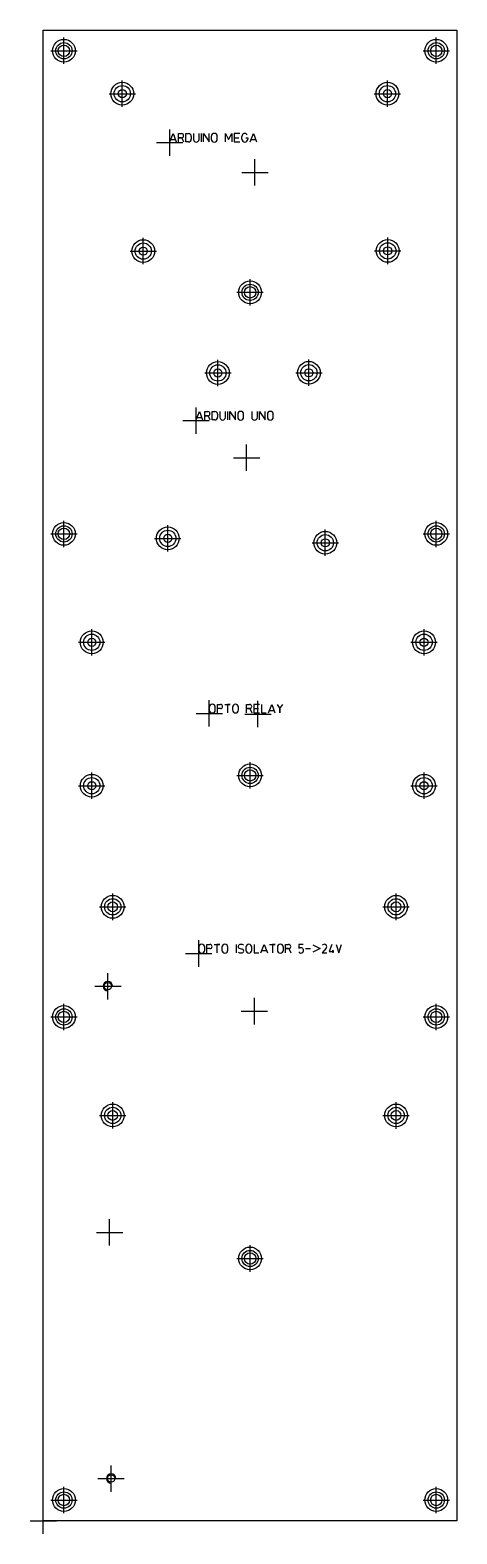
# Model space of a CAD drawing. Header units: inches. Extents: x -0.2 to 5, y -0.2 to 18.
import ezdxf

# ---------------------------------------------------------------- set-up
doc = ezdxf.new("R2010")
doc.units = ezdxf.units.IN
doc.header["$MEASUREMENT"] = 0
for name, color, linetype in [('Contour', 7, 'CONTINUOUS'), ('Engraving', 7, 'CONTINUOUS'), ('Reference_points', 1, 'CONTINUOUS')]:
    doc.layers.add(name, color=color, linetype=linetype)

msp = doc.modelspace()

# ---------------------------------------------------------------- linework, layer by layer
at = {"layer": 'Contour', "color": 7, "linetype": 'CONTINUOUS'}
for p, q in [((0, 0), (0, 18)), ((0, 18), (5, 18)), ((5, 18), (5, 0)), ((5, 0), (0, 0))]:
    msp.add_line(p, q, dxfattribs=at)
at = {"layer": 'Engraving', "color": 255, "linetype": 'CONTINUOUS'}
for p, q in [((1.52924, 16.64909), (1.56848, 16.75)), ((1.56848, 16.75), (1.60772, 16.64909)), ((1.6346, 16.64909), (1.6346, 16.75)), ((1.6346, 16.75), (1.67159, 16.75)), ((1.72204, 16.75), (1.75679, 16.75)), ((1.72204, 16.64909), (1.72204, 16.75)), ((1.78931, 16.71636), (1.78931, 16.68273)), ((1.81621, 16.74996), (1.81621, 16.68045)), ((1.88348, 16.68045), (1.88348, 16.74996)), ((1.91038, 16.74996), (1.91038, 16.64906)), ((1.93727, 16.64906), (1.93727, 16.74996)), ((1.93727, 16.74996), (2.00454, 16.64906)), ((2.00454, 16.64906), (2.00454, 16.74996)), ((2.03145, 16.71633), (2.03145, 16.68269)), ((2.1032, 16.68269), (2.1032, 16.71633)), ((2.20184, 16.64906), (2.20184, 16.74996)), ((2.20184, 16.74996), (2.24108, 16.67708)), ((2.24108, 16.67708), (2.28032, 16.74996)), ((2.28032, 16.74996), (2.28032, 16.64906)), ((2.37446, 16.74996), (2.30719, 16.74996)), ((2.30719, 16.74996), (2.30719, 16.64906)), ((2.40137, 16.68269), (2.40137, 16.71633)), ((2.50003, 16.64906), (2.53927, 16.74996)), ((2.53927, 16.74996), (2.57851, 16.64906)), ((1.54045, 16.67712), (1.59651, 16.67712)), ((1.67159, 16.69955), (1.6346, 16.69955)), ((1.6346, 16.69955), (1.67384, 16.69955)), ((1.67384, 16.69955), (1.69626, 16.64909)), ((1.75679, 16.64909), (1.72204, 16.64909)), ((2.30719, 16.69951), (2.36325, 16.69951)), ((2.30719, 16.64906), (2.37446, 16.64906)), ((2.44846, 16.69951), (2.47312, 16.69951)), ((2.47312, 16.69951), (2.47312, 16.68269)), ((2.51124, 16.67708), (2.5673, 16.67708)), ((1.84782, 13.29283), (1.88707, 13.39374)), ((1.85904, 13.32086), (1.91509, 13.32086)), ((1.88707, 13.39374), (1.92631, 13.29283)), ((1.95318, 13.29283), (1.95318, 13.39374)), ((1.95318, 13.39374), (1.99018, 13.39374)), ((1.99018, 13.34329), (1.95318, 13.34329)), ((1.95318, 13.34329), (1.99242, 13.34329)), ((1.99242, 13.34329), (2.01484, 13.29283)), ((2.04062, 13.39374), (2.07538, 13.39374)), ((2.04062, 13.29283), (2.04062, 13.39374)), ((2.07538, 13.29283), (2.04062, 13.29283)), ((2.10789, 13.3601), (2.10789, 13.32647)), ((2.13479, 13.3937), (2.13479, 13.32419)), ((2.20206, 13.32419), (2.20206, 13.3937)), ((2.22897, 13.3937), (2.22897, 13.2928)), ((2.25586, 13.2928), (2.25586, 13.3937)), ((2.25586, 13.3937), (2.32313, 13.2928)), ((2.32313, 13.2928), (2.32313, 13.3937)), ((2.35003, 13.36007), (2.35003, 13.32643)), ((2.42178, 13.32643), (2.42178, 13.36007)), ((2.52042, 13.3937), (2.52042, 13.32419)), ((2.58769, 13.32419), (2.58769, 13.3937)), ((2.6146, 13.2928), (2.6146, 13.3937)), ((2.6146, 13.3937), (2.68187, 13.2928)), ((2.68187, 13.2928), (2.68187, 13.3937)), ((2.70877, 13.36007), (2.70877, 13.32643)), ((2.78052, 13.32643), (2.78052, 13.36007)), ((2.00715, 9.82381), (2.00715, 9.79017)), ((2.07891, 9.79017), (2.07891, 9.82381)), ((2.10582, 9.75654), (2.10582, 9.85744)), ((2.10582, 9.85744), (2.14281, 9.85744)), ((2.14281, 9.80699), (2.10582, 9.80699)), ((2.19326, 9.85744), (2.26053, 9.85744)), ((2.26053, 9.85744), (2.22689, 9.85744)), ((2.22689, 9.85744), (2.22689, 9.75654)), ((2.28743, 9.82381), (2.28743, 9.79017)), ((2.35919, 9.79017), (2.35919, 9.82381)), ((2.45782, 9.75654), (2.45782, 9.85744)), ((2.45782, 9.85744), (2.49482, 9.85744)), ((2.49482, 9.80699), (2.45782, 9.80699)), ((2.45782, 9.80699), (2.49707, 9.80699)), ((2.49707, 9.80699), (2.51949, 9.75654)), ((2.61254, 9.85744), (2.54527, 9.85744)), ((2.54527, 9.85744), (2.54527, 9.75654)), ((2.54527, 9.80699), (2.60132, 9.80699)), ((2.63944, 9.85744), (2.63944, 9.75654)), ((2.72239, 9.75654), (2.76163, 9.85744)), ((2.76163, 9.85744), (2.80087, 9.75654)), ((2.82775, 9.85744), (2.86138, 9.80699)), ((2.86138, 9.80699), (2.89502, 9.85744)), ((2.86138, 9.80699), (2.86138, 9.75654)), ((2.86138, 9.75654), (2.86138, 9.80699)), ((2.54527, 9.75654), (2.61254, 9.75654)), ((2.63944, 9.75654), (2.6955, 9.75654)), ((2.7336, 9.78456), (2.78966, 9.78456)), ((1.87971, 6.92471), (1.87971, 6.89108)), ((1.95147, 6.89108), (1.95147, 6.92471)), ((1.97838, 6.85744), (1.97838, 6.95835)), ((1.97838, 6.95835), (2.01537, 6.95835)), ((2.01537, 6.90789), (1.97838, 6.90789)), ((2.06582, 6.95835), (2.13309, 6.95835)), ((2.13309, 6.95835), (2.09945, 6.95835)), ((2.09945, 6.95835), (2.09945, 6.85744)), ((2.15999, 6.92471), (2.15999, 6.89108)), ((2.23174, 6.89108), (2.23174, 6.92471)), ((2.33038, 6.95835), (2.33038, 6.85744)), ((2.36961, 6.91462), (2.40885, 6.90117)), ((2.4492, 6.92471), (2.4492, 6.89108)), ((2.52096, 6.89108), (2.52096, 6.92471)), ((2.54786, 6.95835), (2.54786, 6.85744)), ((2.63082, 6.85744), (2.67006, 6.95835)), ((2.67006, 6.95835), (2.7093, 6.85744)), ((2.73617, 6.95835), (2.80344, 6.95835)), ((2.80344, 6.95835), (2.76981, 6.95835)), ((2.76981, 6.95835), (2.76981, 6.85744)), ((2.83034, 6.92471), (2.83034, 6.89108)), ((2.9021, 6.89108), (2.9021, 6.92471)), ((2.92901, 6.85744), (2.92901, 6.95835)), ((2.92901, 6.95835), (2.966, 6.95835)), ((2.966, 6.90789), (2.92901, 6.90789)), ((2.92901, 6.90789), (2.96825, 6.90789)), ((2.96825, 6.90789), (2.99067, 6.85744)), ((3.13975, 6.95835), (3.0893, 6.95835)), ((3.0893, 6.95835), (3.0893, 6.91126)), ((3.17113, 6.90789), (3.22943, 6.90789)), ((3.25633, 6.95274), (3.34602, 6.90789)), ((3.34602, 6.90789), (3.25633, 6.86417)), ((3.41999, 6.91462), (3.3729, 6.85744)), ((3.37402, 6.94826), (3.38075, 6.95386)), ((3.48949, 6.95831), (3.45586, 6.87422)), ((3.53881, 6.95827), (3.57244, 6.85736)), ((3.57244, 6.85736), (3.60608, 6.95827)), ((2.54786, 6.85744), (2.60392, 6.85744)), ((2.64203, 6.88547), (2.69809, 6.88547)), ((3.3729, 6.85744), (3.42896, 6.85744)), ((3.45586, 6.87422), (3.51191, 6.87422)), ((3.5007, 6.87422), (3.5007, 6.89104)), ((3.5007, 6.89104), (3.5007, 6.8574)), ((3.51191, 6.87422), (3.5007, 6.87422))]:
    msp.add_line(p, q, dxfattribs=at)
at = {"layer": 'Engraving', "color": 92, "linetype": 'CONTINUOUS'}
for centre, radius in [((0.25, 17.75), 0.1378), ((0.25, 17.75), 0.09843), ((0.25, 17.75), 0.0689), ((4.75, 17.75), 0.1378), ((4.75, 17.75), 0.09843), ((4.75, 17.75), 0.0689), ((0.95516, 17.23126), 0.1378), ((0.95516, 17.23126), 0.09843), ((0.95516, 17.23126), 0.04921), ((4.16039, 17.23134), 0.1378), ((4.16039, 17.23134), 0.09843), ((4.16039, 17.23134), 0.04921), ((1.20862, 15.33067), 0.1378), ((4.16346, 15.33406), 0.1378), ((1.20862, 15.33067), 0.09843), ((1.20862, 15.33067), 0.04921), ((4.16346, 15.33406), 0.09843), ((4.16346, 15.33406), 0.04921), ((2.5, 14.83331), 0.1378), ((2.5, 14.83331), 0.09843), ((2.5, 14.83331), 0.0689), ((2.11059, 13.85969), 0.1378), ((3.21031, 13.86154), 0.1378), ((2.11059, 13.85969), 0.09843), ((2.11059, 13.85969), 0.04921), ((3.21031, 13.86154), 0.09843), ((3.21031, 13.86154), 0.04921), ((0.25, 11.91669), 0.1378), ((0.25, 11.91669), 0.09843), ((0.25, 11.91669), 0.0689), ((1.50563, 11.8624), 0.1378), ((4.75, 11.91669), 0.1378), ((4.75, 11.91669), 0.09843), ((4.75, 11.91669), 0.0689), ((1.50563, 11.8624), 0.09843), ((1.50563, 11.8624), 0.04921), ((3.40874, 11.80878), 0.1378), ((3.40874, 11.80878), 0.09843), ((3.40874, 11.80878), 0.04921), ((0.58669, 10.60732), 0.1378), ((4.60244, 10.60732), 0.1378), ((0.58669, 10.60732), 0.09843), ((0.58669, 10.60732), 0.04921), ((4.60244, 10.60732), 0.09843), ((4.60244, 10.60732), 0.04921), ((2.5, 9), 0.1378), ((2.5, 9), 0.09843), ((0.58669, 8.87504), 0.1378), ((0.58669, 8.87504), 0.09843), ((0.58669, 8.87504), 0.04921), ((2.5, 9), 0.0689), ((4.60244, 8.87504), 0.1378), ((4.60244, 8.87504), 0.09843), ((4.60244, 8.87504), 0.04921), ((0.83949, 7.41291), 0.1378), ((0.83949, 7.41291), 0.09843), ((0.83949, 7.41291), 0.05906), ((4.26469, 7.41291), 0.1378), ((4.26469, 7.41291), 0.09843), ((4.26469, 7.41291), 0.05906), ((0.25, 6.08331), 0.1378), ((0.25, 6.08331), 0.09843), ((4.75, 6.08331), 0.1378), ((4.75, 6.08331), 0.09843), ((0.25, 6.08331), 0.0689), ((4.75, 6.08331), 0.0689), ((0.83949, 4.89366), 0.1378), ((0.83949, 4.89366), 0.09843), ((0.83949, 4.89366), 0.05906), ((4.26469, 4.8935), 0.1378), ((4.26469, 4.8935), 0.09843), ((4.26469, 4.8935), 0.05906), ((2.5, 3.16669), 0.1378), ((2.5, 3.16669), 0.09843), ((2.5, 3.16669), 0.0689), ((0.25, 0.25), 0.1378), ((4.75, 0.25), 0.1378), ((0.25, 0.25), 0.09843), ((0.25, 0.25), 0.0689), ((4.75, 0.25), 0.09843), ((4.75, 0.25), 0.0689)]:
    msp.add_circle(centre, radius, dxfattribs=at)
at = {"layer": 'Engraving', "color": 7, "linetype": 'CONTINUOUS'}
for centre in [(0.78177, 6.45433), (0.82083, 0.50945)]:
    msp.add_circle(centre, 0.04472, dxfattribs=at)
at = {"layer": 'Engraving', "color": 255, "linetype": 'CONTINUOUS'}
for centre, radius, start, end in [((1.67159, 16.72477), 0.02523, -90, 90), ((1.75549, 16.71621), 0.03382, 0.27068, 87.78728), ((2.06732, 16.71633), 0.03588, 0, 180), ((2.43592, 16.71714), 0.03456, 31.86328, 181.35068), ((1.75685, 16.68157), 0.03248, -90.09907, 2.04111), ((1.84985, 16.68045), 0.03364, 180, 360), ((2.06732, 16.68269), 0.03588, 180, 360), ((2.43724, 16.68269), 0.03588, -180, 0), ((1.99018, 13.36851), 0.02523, -90, 90), ((2.07543, 13.32531), 0.03248, -90.09907, 2.04111), ((2.07407, 13.35995), 0.03382, 0.27068, 87.78728), ((2.16843, 13.32419), 0.03364, 180, 360), ((2.38591, 13.36007), 0.03588, 0, 180), ((2.38591, 13.32643), 0.03588, 180, 360), ((2.55406, 13.32419), 0.03364, 180, 360), ((2.74465, 13.36007), 0.03588, 0, 180), ((2.74465, 13.32643), 0.03588, 180, 360), ((2.04303, 9.82381), 0.03588, 0, 180), ((2.14281, 9.83221), 0.02523, -90, 90), ((2.32331, 9.82381), 0.03588, 0, 180), ((2.49482, 9.83221), 0.02523, -90, 90), ((2.04303, 9.79017), 0.03588, 180, 360), ((2.32331, 9.79017), 0.03588, 180, 360), ((1.91559, 6.92471), 0.03588, 0, 180), ((2.01537, 6.93312), 0.02523, -90, 90), ((2.19587, 6.92471), 0.03588, 0, 180), ((2.37618, 6.93405), 0.02051, 144.32844, 251.30934), ((2.38385, 6.92854), 0.02996, 106.75938, 144.31597), ((2.3931, 6.89648), 0.06332, 77.68434, 106.40648), ((2.40098, 6.93234), 0.0266, 36.73449, 77.79505), ((2.40227, 6.88174), 0.02051, -35.67156, 71.30934), ((2.48508, 6.92471), 0.03588, 0, 180), ((2.86622, 6.92471), 0.03588, 0, 180), ((2.966, 6.93312), 0.02523, -90, 90), ((3.11277, 6.88086), 0.0384, 84.8575, 127.66291), ((3.11315, 6.88681), 0.03244, -44.24474, 84.58605), ((3.39893, 6.9328), 0.02782, -40.79241, 130.79241), ((1.91559, 6.89108), 0.03588, 180, 360), ((2.19587, 6.89108), 0.03588, 180, 360), ((2.37747, 6.88344), 0.0266, 216.73449, 257.79505), ((2.38536, 6.91931), 0.06332, 257.68434, 286.40648), ((2.3946, 6.88725), 0.02996, 286.75938, 324.31597), ((2.48508, 6.89108), 0.03588, 180, 360), ((2.86622, 6.89108), 0.03588, 180, 360), ((3.11477, 6.88537), 0.03028, 208.56608, 315.54698)]:
    msp.add_arc(centre, radius, start, end, dxfattribs=at)
at = {"layer": 'Engraving', "color": 7, "linetype": 'CONTINUOUS'}
for centre in [(0.78177, 6.45433), (0.82083, 0.50945)]:
    msp.add_arc(centre, 0.05598, 0, 270, dxfattribs=at)
at = {"layer": 'Reference_points', "color": 1, "linetype": 'CONTINUOUS'}
for p, q in [((0.25, 17.59071), (0.25, 17.90929)), ((4.75, 17.59071), (4.75, 17.90929)), ((0.09071, 17.75), (0.40929, 17.75)), ((4.59071, 17.75), (4.90929, 17.75)), ((0.95516, 17.07197), (0.95516, 17.39055)), ((4.16039, 17.07205), (4.16039, 17.39063)), ((0.79587, 17.23126), (1.11445, 17.23126)), ((4.0011, 17.23134), (4.31969, 17.23134)), ((1.52921, 16.48193), (1.52921, 16.80051)), ((1.36992, 16.64122), (1.6885, 16.64122)), ((2.55929, 16.12169), (2.55929, 16.44028)), ((2.4, 16.28098), (2.71858, 16.28098)), ((1.20862, 15.17138), (1.20862, 15.48996)), ((4.16346, 15.17476), (4.16346, 15.49335)), ((1.04933, 15.33067), (1.36791, 15.33067)), ((4.00417, 15.33406), (4.32276, 15.33406)), ((2.5, 14.67402), (2.5, 14.9926)), ((2.34071, 14.83331), (2.65929, 14.83331)), ((2.11059, 13.70039), (2.11059, 14.01898)), ((3.21031, 13.70224), (3.21031, 14.02083)), ((1.9513, 13.85969), (2.26988, 13.85969)), ((3.05102, 13.86154), (3.36961, 13.86154)), ((1.8478, 13.12567), (1.8478, 13.44425)), ((1.6885, 13.28496), (2.00709, 13.28496)), ((2.45717, 12.67587), (2.45717, 12.99445)), ((2.29787, 12.83516), (2.61646, 12.83516)), ((0.25, 11.7574), (0.25, 12.07598)), ((1.50563, 11.70311), (1.50563, 12.02169)), ((4.75, 11.7574), (4.75, 12.07598)), ((0.09071, 11.91669), (0.40929, 11.91669)), ((1.34634, 11.8624), (1.66492, 11.8624)), ((3.24945, 11.80878), (3.56803, 11.80878)), ((3.40874, 11.64949), (3.40874, 11.96807)), ((4.59071, 11.91669), (4.90929, 11.91669)), ((0.58669, 10.44803), (0.58669, 10.76661)), ((4.60244, 10.44803), (4.60244, 10.76661)), ((0.4274, 10.60732), (0.74598, 10.60732)), ((4.44315, 10.60732), (4.76173, 10.60732)), ((2.00709, 9.58937), (2.00709, 9.90795)), ((2.59457, 9.58189), (2.59457, 9.90047)), ((1.8478, 9.74866), (2.16638, 9.74866)), ((2.43528, 9.74118), (2.75386, 9.74118)), ((2.5, 8.84071), (2.5, 9.15929)), ((0.58669, 8.71575), (0.58669, 9.03433)), ((2.34071, 9), (2.65929, 9)), ((4.60244, 8.71575), (4.60244, 9.03433)), ((0.4274, 8.87504), (0.74598, 8.87504)), ((4.44315, 8.87504), (4.76173, 8.87504)), ((0.83949, 7.25362), (0.83949, 7.5722)), ((4.26469, 7.25362), (4.26469, 7.5722)), ((0.6802, 7.41291), (0.99878, 7.41291)), ((4.10539, 7.41291), (4.42398, 7.41291)), ((1.87965, 6.69028), (1.87965, 7.00886)), ((1.72035, 6.84957), (2.03894, 6.84957)), ((0.78177, 6.29504), (0.78177, 6.61362)), ((0.62248, 6.45433), (0.94106, 6.45433)), ((0.25, 5.92402), (0.25, 6.2426)), ((2.55209, 5.99394), (2.55209, 6.31252)), ((4.75, 5.92402), (4.75, 6.2426)), ((0.09071, 6.08331), (0.40929, 6.08331)), ((2.3928, 6.15323), (2.71138, 6.15323)), ((4.59071, 6.08331), (4.90929, 6.08331)), ((0.83949, 4.73437), (0.83949, 5.05295)), ((4.26469, 4.73421), (4.26469, 5.0528)), ((0.6802, 4.89366), (0.99878, 4.89366)), ((4.10539, 4.8935), (4.42398, 4.8935)), ((0.8013, 3.3226), (0.8013, 3.64118)), ((0.64201, 3.48189), (0.96059, 3.48189)), ((2.5, 3.0074), (2.5, 3.32598)), ((2.34071, 3.16669), (2.65929, 3.16669)), ((0.82083, 0.35016), (0.82083, 0.66874)), ((0.25, 0.09071), (0.25, 0.40929)), ((0.66154, 0.50945), (0.98012, 0.50945)), ((4.75, 0.09071), (4.75, 0.40929)), ((0.09071, 0.25), (0.40929, 0.25)), ((4.59071, 0.25), (4.90929, 0.25)), ((-0.15929, 0), (0.15929, 0)), ((0, -0.15929), (0, 0.15929))]:
    msp.add_line(p, q, dxfattribs=at)

doc.saveas('drawing.dxf')
